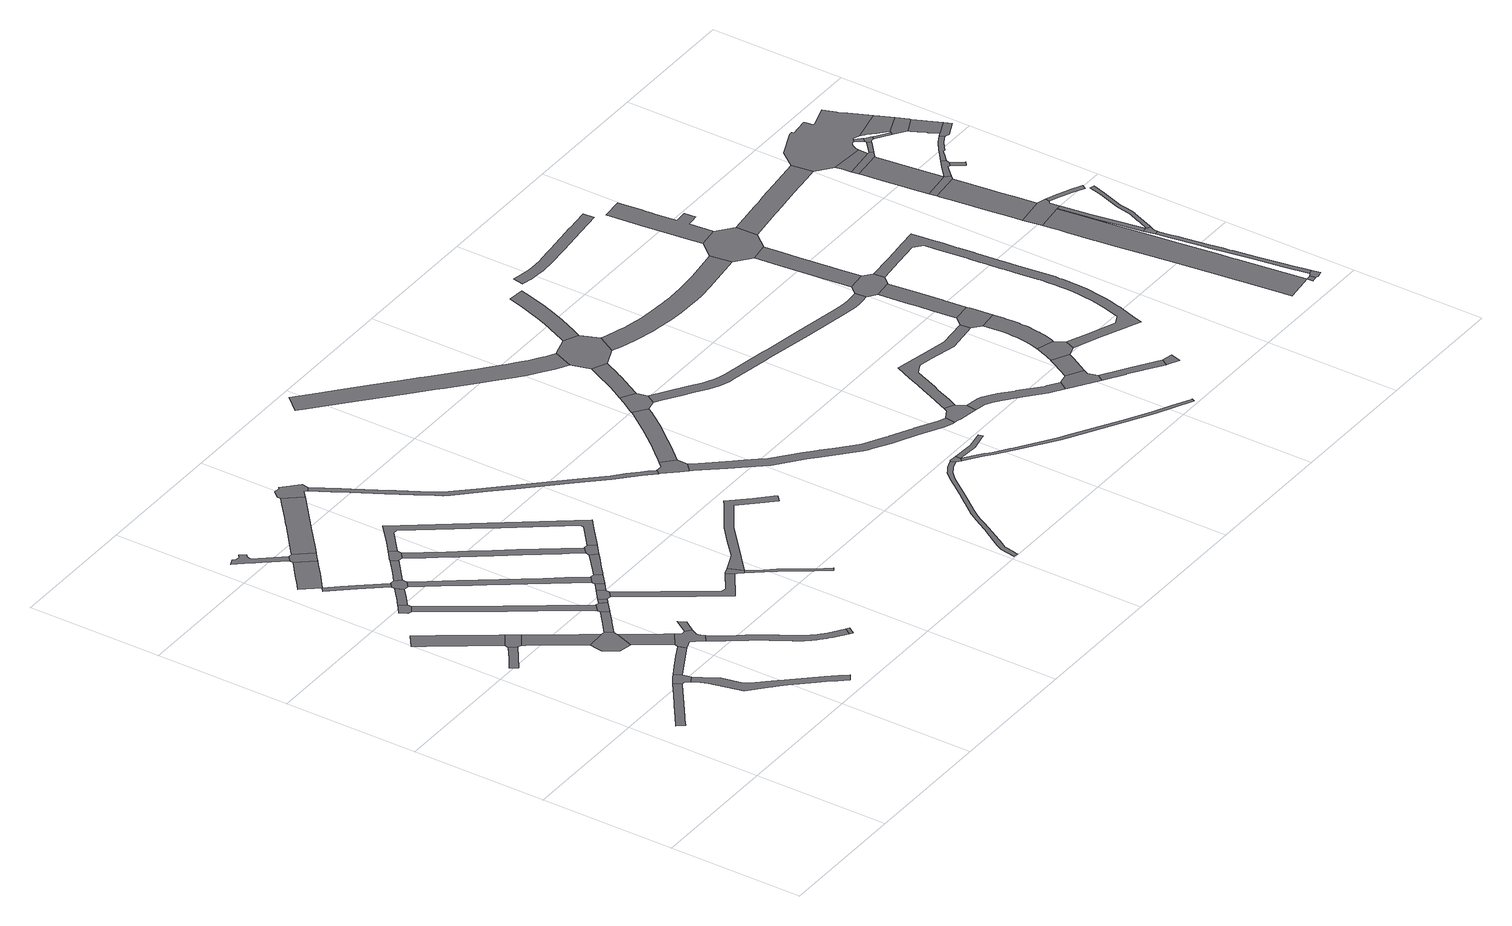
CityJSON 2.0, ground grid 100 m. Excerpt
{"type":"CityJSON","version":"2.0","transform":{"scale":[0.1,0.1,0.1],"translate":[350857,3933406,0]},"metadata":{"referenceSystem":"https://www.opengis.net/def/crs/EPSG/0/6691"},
"CityObjects":{
"road1":{"type":"Road","attributes":{"RoadStructureAttribute.sectionType":"1"},"geometry":[{"type":"MultiSurface","lod":"1","boundaries":[[[0,1,2,3,4,5,6,7,8,9,10,11,12,13]]]}]},
"road2":{"type":"Road","attributes":{"RoadStructureAttribute.sectionType":"1"},"geometry":[{"type":"MultiSurface","lod":"1","boundaries":[[[14,15,16,17,18,19]]]}]},
"road3":{"type":"Road","geometry":[{"type":"MultiSurface","lod":"1","boundaries":[[[20,21,22,23,7,6,24,25,26]]]}]},
"road4":{"type":"Road","attributes":{"RoadStructureAttribute.sectionType":"1"},"geometry":[{"type":"MultiSurface","lod":"1","boundaries":[[[27,28,29,30,31,32,33,34,35,36,37,38,39,40,41,42,43,44,45,46]]]}]},
"road5":{"type":"Road","geometry":[{"type":"MultiSurface","lod":"1","boundaries":[[[45,17,16,47,48,49,50,51,46]]]}]},
"road6":{"type":"Road","attributes":{"RoadStructureAttribute.sectionType":"1"},"geometry":[{"type":"MultiSurface","lod":"1","boundaries":[[[52,53,54,55,56,57,58,59,60,61,62,63,64,65,66,67,68,69,70,71,72,73,74,75,76,77,78,26,25]]]}]},
"road7":{"type":"Road","attributes":{"RoadStructureAttribute.sectionType":"1"},"geometry":[{"type":"MultiSurface","lod":"1","boundaries":[[[20,79,80,81,82,83,84,85,21]]]}]},
"road8":{"type":"Road","attributes":{"RoadStructureAttribute.sectionType":"1"},"geometry":[{"type":"MultiSurface","lod":"1","boundaries":[[[86,87,88,89,48,47,90,91,92,93,94,95,96]]]}]},
"road9":{"type":"Road","geometry":[{"type":"MultiSurface","lod":"1","boundaries":[[[97,98,99,100,101,102,103,104,105]]]}]},
"road10":{"type":"Road","geometry":[{"type":"MultiSurface","lod":"1","boundaries":[[[106,107,96,95,108,109,110,111,112]]]}]},
"road11":{"type":"Road","attributes":{"RoadStructureAttribute.sectionType":"1"},"geometry":[{"type":"MultiSurface","lod":"1","boundaries":[[[113,114,115,102,101,116,117,118]]]}]},
"road12":{"type":"Road","attributes":{"RoadStructureAttribute.sectionType":"1"},"geometry":[{"type":"MultiSurface","lod":"1","boundaries":[[[111,119,120,121,122,123,124,125,126,127,128,112]]]}]},
"road13":{"type":"Road","attributes":{"RoadStructureAttribute.sectionType":"1"},"geometry":[{"type":"MultiSurface","lod":"1","boundaries":[[[129,130,131,132,133,134,135,136]]]}]},
"road14":{"type":"Road","attributes":{"RoadStructureAttribute.sectionType":"1"},"geometry":[{"type":"MultiSurface","lod":"1","boundaries":[[[137,138,139,136,140,141,142,143]]]}]},
"road15":{"type":"Road","attributes":{"RoadStructureAttribute.sectionType":"1"},"geometry":[{"type":"MultiSurface","lod":"1","boundaries":[[[144,145,146,147,148,149,150,151,152,153,154,155,156,157,158,159,160,161,99,98]]]}]},
"road16":{"type":"Road","geometry":[{"type":"MultiSurface","lod":"1","boundaries":[[[162,124,123,81,80,163,164,165,166,167,168,169,170,171,172,173,174,175,176,177,178]]]}]},
"road17":{"type":"Road","attributes":{"RoadStructureAttribute.sectionType":"1"},"geometry":[{"type":"MultiSurface","lod":"1","boundaries":[[[106,179,180,181,182,183,184,185,186,187,107]]]}]},
"road18":{"type":"Road","attributes":{"RoadStructureAttribute.sectionType":"1"},"geometry":[{"type":"MultiSurface","lod":"1","boundaries":[[[188,189,190,191,192,193,194,195,196,197,198,199,200,201]]]}]},
"road19":{"type":"Road","geometry":[{"type":"MultiSurface","lod":"1","boundaries":[[[117,202,203,204,205,206,133,132,118]]]}]},
"road20":{"type":"Road","attributes":{"RoadStructureAttribute.sectionType":"1"},"geometry":[{"type":"MultiSurface","lod":"1","boundaries":[[[177,207,208,178]]]}]},
"road21":{"type":"Road","geometry":[{"type":"MultiSurface","lod":"1","boundaries":[[[143,142,209,210,211,212,188,201]]]}]},
"road22":{"type":"Road","geometry":[{"type":"MultiSurface","lod":"1","boundaries":[[[213,151,150,184,183,214]]]}]},
"road23":{"type":"Road","attributes":{"RoadStructureAttribute.sectionType":"1"},"geometry":[{"type":"MultiSurface","lod":"1","boundaries":[[[215,205,204,216,217]]]}]},
"road24":{"type":"Road","attributes":{"RoadStructureAttribute.sectionType":"1"},"geometry":[{"type":"MultiSurface","lod":"1","boundaries":[[[218,219,220,221,222,223,224,225,226,227,228,229,230,231,232,233,234,235,236,237,238,239,168,167,240,241,242,243,244,245,246,247,248,249,250,251,252,253,254,255,256,257,258,259,260,261,262,263]]]}]},
"road25":{"type":"Road","attributes":{"RoadStructureAttribute.sectionType":"1"},"geometry":[{"type":"MultiSurface","lod":"1","boundaries":[[[213,214,264,265]]]}]},
"road26":{"type":"Road","attributes":{"RoadStructureAttribute.sectionType":"1"},"geometry":[{"type":"MultiSurface","lod":"1","boundaries":[[[266,267,268,269,270,271,272,203,202,273,274,275,276,277,278,279,280]]]}]},
"road27":{"type":"Road","geometry":[{"type":"MultiSurface","lod":"1","boundaries":[[[264,281,282,283,284,285,265]]]}]},
"road28":{"type":"Road","geometry":[{"type":"MultiSurface","lod":"1","boundaries":[[[216,286,287,288,289,290,291,217]]]}]},
"road29":{"type":"Road","geometry":[{"type":"MultiSurface","lod":"1","boundaries":[[[292,293,218,263]]]}]},
"road30":{"type":"Road","attributes":{"RoadStructureAttribute.sectionType":"1"},"geometry":[{"type":"MultiSurface","lod":"1","boundaries":[[[294,295,284,283]]]}]},
"road31":{"type":"Road","geometry":[{"type":"MultiSurface","lod":"1","boundaries":[[[280,279,295,294,296,297]]]}]},
"road32":{"type":"Road","attributes":{"RoadStructureAttribute.sectionType":"1"},"geometry":[{"type":"MultiSurface","lod":"1","boundaries":[[[298,299,300,301,302,303,212,211,304,305,306]]]}]},
"road33":{"type":"Road","attributes":{"RoadStructureAttribute.sectionType":"1"},"geometry":[{"type":"MultiSurface","lod":"1","boundaries":[[[281,307,308,309,310,311,312,313,314,315,316,282]]]}]},
"road34":{"type":"Road","attributes":{"RoadStructureAttribute.sectionType":"1"},"geometry":[{"type":"MultiSurface","lod":"1","boundaries":[[[317,318,319,320,287,286,321,322,323,324,325,326,327,328,329]]]}]},
"road35":{"type":"Road","attributes":{"RoadStructureAttribute.sectionType":"1"},"geometry":[{"type":"MultiSurface","lod":"1","boundaries":[[[296,330,331,332,333,334,335,336,297]]]}]},
"road36":{"type":"Road","attributes":{"RoadStructureAttribute.sectionType":"1"},"geometry":[{"type":"MultiSurface","lod":"1","boundaries":[[[337,338,339,340,341,342,343,289,288,344,345,346,347,348,349,350,351,352]]]}]},
"road37":{"type":"Road","geometry":[{"type":"MultiSurface","lod":"1","boundaries":[[[328,335,334,353,337,352,329]]]}]},
"road38":{"type":"Road","geometry":[{"type":"MultiSurface","lod":"1","boundaries":[[[354,355,356,357,358,312,311]]]}]},
"road39":{"type":"Road","geometry":[{"type":"MultiSurface","lod":"1","boundaries":[[[298,306,359,360,361,362,363,364,365,366,367]]]}]},
"road40":{"type":"Road","attributes":{"RoadStructureAttribute.sectionType":"1"},"geometry":[{"type":"MultiSurface","lod":"1","boundaries":[[[355,368,369,370,371,372,373,374,375,376,377,378,379,380,381,382,383,384,385,356]]]}]},
"road41":{"type":"Road","attributes":{"RoadStructureAttribute.sectionType":"1"},"geometry":[{"type":"MultiSurface","lod":"1","boundaries":[[[356,386,387,388,389,390,391,392,393,394,395,396,397,398,399,400,401,402,403,404,405,406,407,408,409,357]]]}]},
"road42":{"type":"Road","attributes":{"RoadStructureAttribute.sectionType":"1"},"geometry":[{"type":"MultiSurface","lod":"1","boundaries":[[[410,411,412,413,414,415,416,417,418,419,420,421,422,423,424,425,361,360,426,427,428,429,430,431,432,433,434,435,436,437,438,439,440,441]]]}]},
"road43":{"type":"Road","geometry":[{"type":"MultiSurface","lod":"1","boundaries":[[[442,443,444,445,441,440,446,447,448]]]}]},
"road44":{"type":"Road","attributes":{"RoadStructureAttribute.sectionType":"1"},"geometry":[{"type":"MultiSurface","lod":"1","boundaries":[[[449,450,451,452,453,454,455,456,457,458,459,460,461,462,463,464,465,466,467,468,469,470,471,472,473,474,475,476,477,478,479,480,481,482,483,484,485,486,487,488,489,490,491]]]}]},
"road45":{"type":"Road","attributes":{"RoadStructureAttribute.sectionType":"1"},"geometry":[{"type":"MultiSurface","lod":"1","boundaries":[[[492,493,494,495,496,497,498,499,500,444,443,501,502,503,504,505,506,507,508,509]]]}]},
"road46":{"type":"Road","attributes":{"RoadStructureAttribute.sectionType":"1"},"geometry":[{"type":"MultiSurface","lod":"1","boundaries":[[[510,511,512,513,514,515,516,517,518,519,520,521,522,523,524,525,526,527,528,529,530,531,532,533,534,535,536,537,538,539,540,541,542,543,544,545,546,547,548,549,550,551,552]]]}]},
"road47":{"type":"Road","attributes":{"RoadStructureAttribute.sectionType":"1"},"geometry":[{"type":"MultiSurface","lod":"1","boundaries":[[[553,554,555,556,557,558,559,560,561,562,563,564,565,566,567,568,569,570,571,572,573,574,575,576,577,578,579,580,581,582,583,584,585,586,587,588,589,590,442,448]]]}]},
"road48":{"type":"Road","geometry":[{"type":"MultiSurface","lod":"1","boundaries":[[[591,592,491,490,593,594]]]}]},
"road49":{"type":"Road","geometry":[{"type":"MultiSurface","lod":"1","boundaries":[[[595,596,597,598,599,600,492,509]]]}]},
"road50":{"type":"Road","attributes":{"RoadStructureAttribute.sectionType":"1"},"geometry":[{"type":"MultiSurface","lod":"1","boundaries":[[[601,602,603,604,605,606,591,594]]]}]},
"road51":{"type":"Road","attributes":{"RoadStructureAttribute.sectionType":"1"},"geometry":[{"type":"MultiSurface","lod":"1","boundaries":[[[607,608,609,610,611,612,613,614,615,616,617,618,619,620,598,597]]]}]},
"road52":{"type":"Road","geometry":[{"type":"MultiSurface","lod":"1","boundaries":[[[621,622,623,552,551,614,613,624]]]}]},
"road53":{"type":"Road","geometry":[{"type":"MultiSurface","lod":"1","boundaries":[[[625,626,627,628,629,630,631,632,570,569]]]}]},
"road54":{"type":"Road","attributes":{"RoadStructureAttribute.sectionType":"1"},"geometry":[{"type":"MultiSurface","lod":"1","boundaries":[[[593,633,634,635,636,637,638,639,640,641,642,643,644,645,646,647,648,649,650,651,652,653,654,655,594]]]}]},
"road55":{"type":"Road","attributes":{"RoadStructureAttribute.sectionType":"1"},"geometry":[{"type":"MultiSurface","lod":"1","boundaries":[[[622,656,657,658,659,660,661,662,663,664,665,666,667,668,669,670,671,672,673,674,623]]]}]},
"road56":{"type":"Road","attributes":{"RoadStructureAttribute.sectionType":"1"},"geometry":[{"type":"MultiSurface","lod":"1","boundaries":[[[628,675,676,677,678,679,680,681,682,683,684,685,686,687,688,689,690,691,692,693,629]]]}]},
"road57":{"type":"Road","attributes":{"RoadStructureAttribute.sectionType":"1"},"geometry":[{"type":"MultiSurface","lod":"1","boundaries":[[[595,694,695,696,697,698,699,700,701,702,703,704,705,706,707,708,709,710,711,712,713,714,715,716,717,718,719,720,721,722,723,724,725,726,727,596]]]}]},
"road58":{"type":"Road","attributes":{"RoadStructureAttribute.sectionType":"1"},"geometry":[{"type":"MultiSurface","lod":"1","boundaries":[[[728,729,730,731,732,733,734,735,736,737,738,739,740,741,742,743,744,745,746,747,631,630]]]}]},
"road59":{"type":"Road","geometry":[{"type":"MultiSurface","lod":"1","boundaries":[[[748,749,750,751,684,683,752,753,754]]]}]},
"road60":{"type":"Road","attributes":{"RoadStructureAttribute.sectionType":"1"},"geometry":[{"type":"MultiSurface","lod":"1","boundaries":[[[755,756,757,758,759,760,761,762,763,764,765,766,767,768,769,770,771,772,773,774,775,776,777,778,779,780,781,782,783,784,785,786,621,624]]]}]},
"road61":{"type":"Road","attributes":{"RoadStructureAttribute.sectionType":"1"},"geometry":[{"type":"MultiSurface","lod":"1","boundaries":[[[787,788,751,750,789,790,791,792]]]}]},
"road62":{"type":"Road","attributes":{"RoadStructureAttribute.sectionType":"1"},"geometry":[{"type":"MultiSurface","lod":"1","boundaries":[[[793,794,795,748,754,796,797,798,799,800,801,802]]]}]},
"road63":{"type":"Road","geometry":[{"type":"MultiSurface","lod":"1","boundaries":[[[803,804,805,806,807,808,809,792,791,810,811,812,813,814]]]}]},
"road64":{"type":"Road","geometry":[{"type":"MultiSurface","lod":"1","boundaries":[[[801,815,816,817,818,819,802]]]}]},
"road65":{"type":"Road","attributes":{"RoadStructureAttribute.sectionType":"1"},"geometry":[{"type":"MultiSurface","lod":"1","boundaries":[[[820,821,822,823,824,825,826,827,828,829,830,831,832,833,834,835,836,837,838,839,840,841,842,843,844,845,846,847,848,849,850,803,814]]]}]},
"road66":{"type":"Road","attributes":{"RoadStructureAttribute.sectionType":"1"},"geometry":[{"type":"MultiSurface","lod":"1","boundaries":[[[851,852,853,854,855,856,857,858,859,860,861,862,863,864,865,866,867,868,869,870,871,872,873,874,875,876,877,878,879,880,881,882]]]}]},
"road67":{"type":"Road","geometry":[{"type":"MultiSurface","lod":"1","boundaries":[[[883,737,736,837,836,884,885,886,887]]]}]},
"road68":{"type":"Road","attributes":{"RoadStructureAttribute.sectionType":"1"},"geometry":[{"type":"MultiSurface","lod":"1","boundaries":[[[888,889,890,891,892,893,887,886,894,895,896,897,898]]]}]},
"road69":{"type":"Road","geometry":[{"type":"MultiSurface","lod":"1","boundaries":[[[899,900,713,712,888,898,901,902]]]}]},
"road70":{"type":"Road","attributes":{"RoadStructureAttribute.sectionType":"1"},"geometry":[{"type":"MultiSurface","lod":"1","boundaries":[[[903,904,900,899,905,906,907,908,909,910,911,912,913]]]}]},
"road71":{"type":"Road","geometry":[{"type":"MultiSurface","lod":"1","boundaries":[[[914,766,765,913,912,915,916,917]]]}]},
"road72":{"type":"Road","attributes":{"RoadStructureAttribute.sectionType":"1"},"geometry":[{"type":"MultiSurface","lod":"1","boundaries":[[[901,918,919,920,921,922,923,924,925,926,927,928,929,930,931,932,933,934,935,936,937,938,939,940,941,942,943,944,945,946,947,948,949,950,951,952,812,811,953,954,955,956,957,958,959,960,961,962,963,964,965,966,967,968,969,970,971,972,973,974,975,976,977,978,979,980,981,982,983,984,985,986,987,988,989,990,991,992,993,994,995,902]]]}]},
"road73":{"type":"Road","attributes":{"RoadStructureAttribute.sectionType":"1"},"geometry":[{"type":"MultiSurface","lod":"1","boundaries":[[[996,997,998,999,1000,1001,1002,1003,914,917,1004,1005,1006,1007,1008,1009,1010,1011,1012,1013,1014,1015,1016,1017,1018]]]}]},
"road74":{"type":"Road","attributes":{"RoadStructureAttribute.sectionType":"1"},"geometry":[{"type":"MultiSurface","lod":"1","boundaries":[[[1019,1020,1021,1022,1023,1024,916,915,1025,1026,1027,1028,1029,1030,1031]]]}]},
"road75":{"type":"Road","attributes":{"RoadStructureAttribute.sectionType":"7"},"geometry":[{"type":"MultiSurface","lod":"1","boundaries":[[[1032,1033,1034,1035,1036,1037,1038,1039]]]}]},
"road76":{"type":"Road","attributes":{"function":"2","RoadStructureAttribute.sectionType":"1"},"geometry":[{"type":"MultiSurface","lod":"1","boundaries":[[[1040,1041,1042,1043,1044,1045,1046,1047,1048,1049,1050,1051,1035,1052,1053,1054,1055,1056,1057,1058,1059,1060,1061,1062]]]}]},
"road77":{"type":"Road","geometry":[{"type":"MultiSurface","lod":"1","boundaries":[[[1063,1064,1065,1066,1067,1068,1069,1032,1039]]]}]},
"road78":{"type":"Road","attributes":{"RoadStructureAttribute.sectionType":"1"},"geometry":[{"type":"MultiSurface","lod":"1","boundaries":[[[1070,1071,1072,1073,1074,1075,1076,1077,1068,1067,1078,1079,1080,1081,1082,1083,1084,1085,1086,1087,1088,1089,1090,1091,1092]]]}]},
"road79":{"type":"Road","geometry":[{"type":"MultiSurface","lod":"1","boundaries":[[[1093,1094,1095,1096,1097,1098,1099,1100,1101,1102,1040,1062]]]}]},
"road80":{"type":"Road","geometry":[{"type":"MultiSurface","lod":"1","boundaries":[[[1103,1104,1105,1106,1070,1092,1107,1108]]]}]},
"road81":{"type":"Road","attributes":{"RoadStructureAttribute.sectionType":"1"},"geometry":[{"type":"MultiSurface","lod":"1","boundaries":[[[1109,1110,1111,1112,1113,1114,1115,1116,1117,1118,1119,1120,1121,1102,1101]]]}]},
"road82":{"type":"Road","attributes":{"RoadStructureAttribute.sectionType":"1"},"geometry":[{"type":"MultiSurface","lod":"1","boundaries":[[[1095,1122,1123,1124,1125,1126,1105,1104,1127,1128,1129,1130,1131,1132,1133,1096]]]}]},
"road83":{"type":"Road","geometry":[{"type":"MultiSurface","lod":"1","boundaries":[[[1134,1135,1116,1115,1136]]]}]},
"road84":{"type":"Road","attributes":{"function":"2","RoadStructureAttribute.sectionType":"1"},"geometry":[{"type":"MultiSurface","lod":"1","boundaries":[[[1137,1138,1139,1140,1141,1142,1143,1144,1135,1134]]]}]},
"road85":{"type":"Road","attributes":{"RoadStructureAttribute.sectionType":"1"},"geometry":[{"type":"MultiSurface","lod":"1","boundaries":[[[1145,1146,1147,1148,1149,1150,1151,1152,1153,1154,1155,1156,1157,1158,1159,1160,1161,1162,1163,1164,1103,1108]]]}]},
"road86":{"type":"Road","attributes":{"function":"2","RoadStructureAttribute.sectionType":"1"},"geometry":[{"type":"MultiSurface","lod":"1","boundaries":[[[1165,1166,1167,1168,1169,1170]]]}]},
"road87":{"type":"Road","geometry":[{"type":"MultiSurface","lod":"1","boundaries":[[[1169,1140,1139,1171,1172,1173,1174,1170]]]}]},
"road88":{"type":"Road","attributes":{"RoadStructureAttribute.sectionType":"1"},"geometry":[{"type":"MultiSurface","lod":"1","boundaries":[[[1175,1176,1177,1178,1179,1099,1098,1180,1181,1182,1183,1184,1185]]]}]},
"road89":{"type":"Road","geometry":[{"type":"MultiSurface","lod":"1","boundaries":[[[1186,1187,1188,1189,1134,1136,1190,1191,1192]]]}]},
"road90":{"type":"Road","attributes":{"RoadStructureAttribute.sectionType":"1"},"geometry":[{"type":"MultiSurface","lod":"1","boundaries":[[[1193,1194,1186,1192]]]}]},
"road91":{"type":"Road","geometry":[{"type":"MultiSurface","lod":"1","boundaries":[[[1171,1195,1196,1197,1198,1172]]]}]},
"road92":{"type":"Road","geometry":[{"type":"MultiSurface","lod":"1","boundaries":[[[1199,1200,1201,1202,1203,1204,1205,1206,1207,1208,1209,1210,1211,1212,1213,1214,1215,1216,1019,1031,1217,1218,1167,1166,1219,1220,1221,1222,1223,1224,1225,1226,1227,1228,1229,1230,1231]]]}]},
"road93":{"type":"Road","geometry":[{"type":"MultiSurface","lod":"1","boundaries":[[[1226,1232,1233,1234,1227]]]}]},
"road94":{"type":"Road","geometry":[{"type":"MultiSurface","lod":"1","boundaries":[[[1232,1235,1236,1197,1196,1237,1238,1239,1240,1241,1242,1243,1244,1233]]]}]},
"road95":{"type":"Road","attributes":{"RoadStructureAttribute.sectionType":"1"},"geometry":[{"type":"MultiSurface","lod":"1","boundaries":[[[1245,1246,1247,1248,1249,1250,1188,1187,1251,1252,1253,1254,1255,1256,1257,1258]]]}]},
"road96":{"type":"Road","geometry":[{"type":"MultiSurface","lod":"1","boundaries":[[[1259,1260,1261,1262,1241,1240,1263,1264,1265]]]}]},
"road97":{"type":"Road","geometry":[{"type":"MultiSurface","lod":"1","boundaries":[[[1230,1266,1267,1268,1269,1270,1271,1272,1273,1231]]]}]},
"road98":{"type":"Road","geometry":[{"type":"MultiSurface","lod":"1","boundaries":[[[1274,1275,1272,1271,1276,1259,1265,1277,1278]]]}]},
"road99":{"type":"Road","attributes":{"function":"3","RoadStructureAttribute.sectionType":"1"},"geometry":[{"type":"MultiSurface","lod":"1","boundaries":[[[1278,1277,1279,1280,1281,1282,1283,1284,1285,1286]]]}]},
"road100":{"type":"Road","geometry":[{"type":"MultiSurface","lod":"1","boundaries":[[[1285,1287,1258,1257,1288,1289,1286]]]}]}
},
"vertices":[
[230,705,0],[285,747,0],[314,768,0],[366,807,0],[437,859,0],[544,937,0],[618,990,0],[582,1039,0],[480,965,0],[402,908,0],[312,843,0],[291,828,0],[282,821,0],[193,757,0],
[182,1977,0],[286,2050,0],[378,2115,0],[343,2163,0],[237,2088,0],[150,2027,0],
[702,1045,0],[672,1097,0],[644,1082,0],[630,1073,0],[647,985,0],[665,955,0],[715,985,0],
[428,2289,0],[374,2367,0],[361,2387,0],[297,2479,0],[235,2569,0],[235,2570,0],[198,2623,0],[195,2627,0],[100,2766,0],[1,2695,0],[17,2672,0],[20,2668,0],[52,2623,0],[57,2615,0],[99,2555,0],[198,2410,0],[209,2394,0],[309,2249,0],[347,2193,0],[447,2262,0],
[409,2107,0],[507,2174,0],[489,2200,0],[467,2232,0],[460,2242,0],
[698,899,0],[710,874,0],[713,864,0],[729,802,0],[774,610,0],[911,487,0],[915,483,0],[948,453,0],[987,411,0],[1113,275,0],[1157,227,0],[1207,168,0],[1259,107,0],[1310,139,0],[1274,182,0],[1260,198,0],[1203,267,0],[1152,322,0],[1023,461,0],[999,487,0],[992,494,0],[965,524,0],[870,627,0],[846,671,0],[810,819,0],[808,823,0],[751,928,0],
[977,1193,0],[978,1194,0],[963,1253,0],[958,1251,0],[906,1225,0],[855,1199,0],[757,1146,0],
[754,1809,0],[722,1857,0],[593,2049,0],[525,2147,0],[425,2083,0],[493,1985,0],[512,1957,0],[524,1940,0],[585,1847,0],[659,1734,0],[799,1742,0],
[306,2921,0],[335,2914,0],[383,2949,0],[384,2950,0],[388,2981,0],[348,3029,0],[331,3015,0],[323,3009,0],[276,2975,0],
[862,1687,0],[829,1737,0],[649,1677,0],[642,1635,0],[710,1536,0],[808,1517,0],[858,1657,0],
[456,3118,0],[391,3064,0],[389,3062,0],[450,3033,0],[526,3096,0],[499,3154,0],
[846,1463,0],[875,1420,0],[919,1356,0],[943,1321,0],[969,1283,0],[1069,1352,0],[1045,1386,0],[1034,1403,0],[1032,1405,0],[911,1580,0],
[209,3522,0],[299,3421,0],[359,3355,0],[502,3183,0],[532,3207,0],[390,3380,0],[321,3457,0],[241,3547,0],
[266,3774,0],[179,3703,0],[140,3670,0],[367,3648,0],[449,3717,0],[483,3745,0],[381,3867,0],
[462,2730,0],[586,2545,0],[672,2418,0],[675,2413,0],[684,2400,0],[909,2075,0],[1016,1919,0],[1061,1960,0],[938,2138,0],[891,2206,0],[882,2219,0],[811,2322,0],[746,2415,0],[724,2448,0],[721,2451,0],[675,2519,0],[611,2613,0],[520,2748,0],
[1098,1310,0],[1012,1206,0],[1032,1216,0],[1054,1219,0],[1073,1193,0],[1113,1136,0],[1163,1173,0],[1156,1189,0],[1151,1199,0],[1150,1204,0],[1147,1221,0],[1148,1233,0],[1151,1244,0],[1156,1256,0],[1163,1266,0],[1172,1279,0],[1127,1311,0],
[910,1727,0],[955,1764,0],[965,1772,0],[1047,1841,0],[1050,1844,0],[1012,1889,0],[1009,1887,0],[952,1840,0],[934,1825,0],
[421,3929,0],[396,3963,0],[264,4122,0],[267,4152,0],[289,4170,0],[257,4208,0],[235,4190,0],[205,4193,0],[186,4215,0],[138,4195,0],[196,4125,0],[242,4073,0],[269,4039,0],[384,3897,0],
[559,3093,0],[604,3129,0],[606,3167,0],[570,3207,0],[569,3207,0],
[1230,1362,0],[1199,1414,0],
[518,3774,0],[519,3775,0],[554,3804,0],[452,3927,0],
[1091,1956,0],[1129,1910,0],
[642,3264,0],[781,3311,0],[744,3353,0],
[1733,456,0],[1633,528,0],[1616,542,0],[1596,560,0],[1580,574,0],[1565,589,0],[1548,607,0],[1538,619,0],[1535,623,0],[1522,639,0],[1502,665,0],[1464,729,0],[1432,780,0],[1416,806,0],[1405,825,0],[1379,864,0],[1352,904,0],[1324,945,0],[1315,957,0],[1280,1006,0],[1178,1146,0],[1175,1151,0],[1181,1040,0],[1189,1029,0],[1240,958,0],[1275,909,0],[1304,868,0],[1329,831,0],[1352,794,0],[1368,768,0],[1376,756,0],[1411,699,0],[1429,668,0],[1443,647,0],[1457,625,0],[1471,605,0],[1487,585,0],[1502,568,0],[1520,549,0],[1525,544,0],[1537,531,0],[1556,514,0],[1577,496,0],[1596,481,0],[1606,474,0],[1696,406,0],
[1162,1937,0],[1122,1983,0],
[1280,2212,0],[1216,2299,0],[1132,2412,0],[962,2644,0],[799,2864,0],[685,3020,0],[639,3082,0],[686,2919,0],[806,2755,0],[918,2603,0],[953,2555,0],[1087,2371,0],[1108,2343,0],[1266,2128,0],[1313,2167,0],
[1192,1932,0],[1237,1971,0],[1241,2001,0],[1202,2050,0],[1179,2032,0],
[810,3307,0],[860,3344,0],[866,3379,0],[828,3425,0],[782,3386,0],[768,3375,0],
[1719,390,0],[1755,440,0],
[1301,2051,0],[1263,2098,0],
[1380,2118,0],[1342,2164,0],
[950,4342,0],[905,4304,0],[783,4203,0],[719,4149,0],[718,4148,0],[460,3934,0],[604,3845,0],[776,3989,0],[1052,4221,0],
[1379,1660,0],[1410,1616,0],[1508,1474,0],[1652,1266,0],[1863,1410,0],[1829,1459,0],[1686,1361,0],[1656,1367,0],[1428,1694,0],[1319,1852,0],
[1311,2739,0],[1216,2867,0],[1126,2987,0],[1037,3107,0],[903,3182,0],[999,3053,0],[1035,3005,0],[1169,2826,0],[1279,2678,0],[1431,2473,0],[1462,2432,0],[1525,2348,0],[1571,2389,0],
[1394,2128,0],[1443,2170,0],[1475,2196,0],[1531,2243,0],[1564,2270,0],[1520,2314,0],[1387,2202,0],
[1643,2337,0],[1789,2460,0],[1867,2525,0],[1463,3070,0],[1264,3339,0],[1057,3618,0],[909,3491,0],[1029,3515,0],[1060,3511,0],[1281,3212,0],[1415,3032,0],[1463,2967,0],[1771,2549,0],[1767,2524,0],[1745,2505,0],[1603,2385,0],
[1616,2314,0],
[1890,1385,0],[1906,1363,0],[1928,1380,0],[1886,1484,0],[1835,1463,0],
[1106,4266,0],[1118,4246,0],[1155,4268,0],[1162,4318,0],[1052,4427,0],[1038,4415,0],[1006,4418,0],[994,4419,0],[952,4372,0],
[1985,1259,0],[2041,1194,0],[2056,1173,0],[2073,1147,0],[2111,1090,0],[2118,1079,0],[2148,1036,0],[2177,996,0],[2254,895,0],[2274,910,0],[2197,1011,0],[2168,1050,0],[2141,1090,0],[2132,1104,0],[2094,1161,0],[2077,1187,0],[2061,1209,0],[2007,1275,0],
[2128,1555,0],[2286,1694,0],[2298,1705,0],[2308,1713,0],[2358,1747,0],[2432,1796,0],[2515,1851,0],[2611,1749,0],[2722,1632,0],[2756,1664,0],[2766,1673,0],[2750,1690,0],[2654,1790,0],[2519,1933,0],[2491,1908,0],[2471,1894,0],[2389,1840,0],[2343,1809,0],[2307,1785,0],[2265,1757,0],[2229,1726,0],[2151,1658,0],[2028,1547,0],[2002,1531,0],
[2535,2533,0],[2505,2566,0],[2432,2635,0],[2355,2705,0],[2206,2862,0],[2067,3008,0],[1929,3152,0],[1792,3297,0],[1771,3319,0],[1622,3479,0],[1590,3517,0],[1559,3569,0],[1441,3772,0],[1425,3801,0],[1294,4025,0],[1262,4082,0],[1156,4180,0],[1196,4113,0],[1257,4006,0],[1372,3809,0],[1467,3645,0],[1534,3527,0],[1562,3484,0],[1592,3449,0],[1740,3294,0],[1762,3271,0],[1891,3135,0],[2156,2855,0],[2325,2677,0],[2476,2537,0],[2549,2458,0],[2575,2491,0],
[2745,2366,0],[2748,2448,0],[2659,2528,0],[2624,2490,0],[2556,2451,0],[2642,2358,0],[2684,2311,0],
[3693,953,0],[3650,937,0],[3645,934,0],[3615,915,0],[3595,904,0],[3547,847,0],[3507,796,0],[3437,703,0],[3404,660,0],[3383,634,0],[3366,612,0],[3288,512,0],[3267,478,0],[3245,442,0],[3224,404,0],[3189,342,0],[3143,270,0],[3112,223,0],[3081,170,0],[3054,123,0],[3036,10,0],[3071,7,0],[3072,18,0],[3081,54,0],[3090,111,0],[3091,114,0],[3115,155,0],[3214,327,0],[3250,389,0],[3256,400,0],[3270,427,0],[3294,464,0],[3312,495,0],[3335,523,0],[3407,615,0],[3461,685,0],[3531,778,0],[3570,827,0],[3621,877,0],[3652,895,0],[3668,904,0],[3731,929,0],[3717,963,0],
[3038,2995,0],[3020,2969,0],[2987,2920,0],[2916,2827,0],[2858,2754,0],[2812,2701,0],[2774,2656,0],[2704,2578,0],[2698,2571,0],[2778,2481,0],[2824,2532,0],[2865,2578,0],[2903,2623,0],[2950,2678,0],[3010,2751,0],[3084,2850,0],[3109,2887,0],[3137,2927,0],
[3303,3798,0],[3258,3825,0],[3254,3828,0],[3215,3854,0],[3171,3885,0],[3133,3915,0],[3090,3948,0],[3050,3982,0],[3029,4000,0],[2964,4055,0],[2891,4117,0],[2850,4153,0],[2787,4209,0],[2705,4281,0],[2635,4343,0],[2610,4365,0],[2516,4447,0],[2446,4509,0],[2329,4613,0],[2197,4730,0],[2119,4799,0],[2104,4812,0],[1954,4944,0],[1847,4826,0],[1902,4778,0],[2034,4662,0],[2166,4543,0],[2201,4512,0],[2408,4332,0],[2551,4205,0],[2596,4165,0],[2645,4121,0],[2746,4033,0],[2874,3923,0],[2961,3847,0],[2988,3824,0],[3021,3798,0],[3032,3789,0],[3105,3737,0],[3174,3691,0],[3221,3662,0],[3271,3635,0],[3333,3782,0],
[2703,2291,0],[2848,2121,0],[2939,2018,0],[3033,1906,0],[3223,1753,0],[3259,1719,0],[3278,1701,0],[3329,1653,0],[3504,1497,0],[3532,1477,0],[3559,1462,0],[3679,1393,0],[3718,1373,0],[3851,1305,0],[4028,1211,0],[4093,1187,0],[4105,1185,0],[4119,1263,0],[4111,1264,0],[4063,1283,0],[3905,1369,0],[3903,1370,0],[3738,1453,0],[3737,1454,0],[3719,1463,0],[3642,1506,0],[3580,1540,0],[3555,1558,0],[3420,1680,0],[3354,1740,0],[3350,1744,0],[3346,1748,0],[3273,1815,0],[3091,1964,0],[3049,2012,0],[2986,2084,0],[2941,2137,0],[2763,2345,0],
[3782,962,0],[3723,966,0],[3764,904,0],[3780,926,0],
[3215,2944,0],[3255,3016,0],[3239,3093,0],[3136,3153,0],[3107,3103,0],[3051,3014,0],
[3943,916,0],[3974,922,0],[4078,943,0],[4071,979,0],[3972,959,0],[3940,953,0],
[3243,3103,0],[3279,3165,0],[3313,3224,0],[3346,3287,0],[3359,3316,0],[3362,3321,0],[3423,3442,0],[3313,3489,0],[3254,3373,0],[3245,3355,0],[3240,3345,0],[3209,3281,0],[3177,3222,0],[3140,3160,0],
[3644,3638,0],[3586,3773,0],[3477,3822,0],[3561,3497,0],
[4119,1183,0],[4126,1182,0],[4165,1175,0],[4302,1152,0],[4315,1230,0],[4277,1298,0],[4203,1331,0],[4190,1302,0],
[3838,849,0],[3892,810,0],[3939,769,0],[4060,682,0],[4321,503,0],[4368,475,0],[4714,271,0],[4913,156,0],[5037,94,0],[5174,27,0],[5185,51,0],[5180,53,0],[5050,119,0],[4924,182,0],[4726,296,0],[4379,501,0],[4339,525,0],[4075,705,0],[4057,718,0],[3956,791,0],[3938,806,0],[3914,827,0],[3858,868,0],
[3632,3862,0],[3638,3877,0],[3647,3895,0],[3676,3960,0],[3711,4046,0],[3752,4160,0],[3790,4286,0],[3795,4307,0],[3810,4365,0],[3691,4379,0],[3690,4372,0],[3673,4315,0],[3656,4257,0],[3638,4200,0],[3598,4086,0],[3574,4028,0],[3550,3974,0],[3512,3890,0],[3496,3859,0],
[4357,1143,0],[4389,1136,0],[4424,1117,0],[4433,1111,0],[4489,1071,0],[4578,994,0],[4594,981,0],[4728,867,0],[4825,801,0],[4870,866,0],[4793,920,0],[4777,931,0],[4633,1055,0],[4629,1058,0],[4538,1137,0],[4478,1183,0],[4451,1200,0],[4421,1212,0],[4397,1217,0],
[3270,2909,0],[3385,2833,0],[3453,2788,0],[3533,2735,0],[3566,2714,0],[3621,2688,0],[3648,2678,0],[3693,2663,0],[3736,2654,0],[4013,2606,0],[4064,2596,0],[4415,2532,0],[4783,2468,0],[4790,2467,0],[4828,2458,0],[4867,2458,0],[4903,2457,0],[4940,2460,0],[4994,2466,0],[4984,2545,0],[4931,2541,0],[4889,2541,0],[4835,2541,0],[4762,2554,0],[4680,2568,0],[4415,2615,0],[4136,2664,0],[4090,2672,0],[3749,2734,0],[3704,2744,0],[3661,2759,0],[3617,2779,0],[3579,2800,0],[3497,2856,0],
[4306,1363,0],[4359,1486,0],[4378,1524,0],[4435,1657,0],[4453,1700,0],[4525,1738,0],[4627,1719,0],[4835,1676,0],[5071,1702,0],[5063,1780,0],[4839,1757,0],[4642,1796,0],[4425,1840,0],[4396,1772,0],[4371,1715,0],[4357,1683,0],[4333,1627,0],[4303,1559,0],[4271,1487,0],[4218,1365,0],
[5071,710,0],[5053,784,0],[5070,815,0],[4948,884,0],[4837,792,0],[4975,698,0],[5039,658,0],
[3629,3471,0],[3742,3437,0],[3901,3399,0],[3959,3388,0],[4072,3373,0],[4181,3365,0],[4240,3361,0],[4353,3360,0],[4409,3363,0],[4521,3372,0],[4845,3413,0],[4821,3571,0],[4697,3555,0],[4564,3537,0],[4531,3534,0],[4503,3531,0],[4451,3528,0],[4399,3525,0],[4347,3523,0],[4297,3523,0],[4254,3524,0],[4245,3524,0],[4193,3526,0],[4142,3529,0],[4086,3535,0],[4038,3540,0],[3985,3546,0],[3934,3556,0],[3892,3564,0],[3831,3577,0],[3784,3592,0],[3681,3623,0],
[5036,1039,0],[5027,1023,0],[5149,953,0],[5159,972,0],[5172,996,0],[5048,1062,0],
[5316,552,0],[5265,585,0],[5217,616,0],[5186,566,0],[5187,566,0],[5280,504,0],[5289,498,0],[5381,438,0],[5421,411,0],[5456,462,0],
[5108,1209,0],[5104,1194,0],[5092,1162,0],[5079,1131,0],[5076,1123,0],[5066,1098,0],[5051,1067,0],[5224,1014,0],[5248,1022,0],[5279,1097,0],[5278,1098,0],[5240,1170,0],
[5422,410,0],[5426,408,0],[5508,364,0],[5519,385,0],[5533,443,0],
[5248,1188,0],[5259,1225,0],[5266,1261,0],[5271,1285,0],[5274,1301,0],[5279,1339,0],[5283,1365,0],[5285,1377,0],[5287,1403,0],[5288,1416,0],[5288,1453,0],[5289,1475,0],[5288,1532,0],[5285,1571,0],[5284,1589,0],[5278,1639,0],[5275,1665,0],[5136,1650,0],[5143,1575,0],[5144,1565,0],[5149,1524,0],[5148,1477,0],[5149,1450,0],[5147,1424,0],[5145,1391,0],[5145,1390,0],[5141,1356,0],[5135,1322,0],[5129,1289,0],[5122,1256,0],[5113,1225,0],
[3896,4404,0],[3954,4391,0],[3955,4391,0],[3996,4385,0],[4011,4384,0],[4038,4382,0],[4077,4378,0],[4118,4380,0],[4157,4381,0],[4218,4386,0],[4312,4395,0],[4356,4400,0],[4581,4422,0],[4691,4434,0],[4777,4443,0],[4767,4524,0],[4665,4514,0],[4608,4509,0],[4572,4506,0],[4529,4501,0],[4380,4486,0],[4316,4478,0],[4269,4472,0],[4212,4465,0],[4156,4461,0],[4119,4459,0],[4081,4461,0],[4044,4462,0],[4007,4465,0],[3934,4476,0],[3894,4484,0],[3879,4406,0],
[5064,1780,0],[5259,1821,0],[5257,1835,0],[5255,1856,0],[5115,1841,0],
[5057,2416,0],[5078,2216,0],[5082,2176,0],[5087,2121,0],[5098,2016,0],[5114,1856,0],[5254,1868,0],[5238,2024,0],[5237,2032,0],[5216,2230,0],[5196,2432,0],
[5175,2622,0],[5036,2607,0],[5246,2492,0],[5240,2573,0],
[4977,3175,0],[5014,2821,0],[5157,2801,0],[5152,2850,0],[5148,2886,0],[5143,2935,0],[5134,3010,0],[5126,3087,0],[5114,3202,0],[5101,3339,0],[4963,3318,0],
[4916,3687,0],[5195,3453,0],[5191,3613,0],[5073,3708,0],
[5442,2513,0],[5630,2532,0],[5693,2481,0],[5702,2388,0],[5725,2171,0],[5729,2139,0],[5735,2069,0],[5736,2062,0],[5750,1923,0],[5751,1908,0],[5753,1890,0],[5765,1773,0],[5779,1649,0],[5780,1642,0],[5782,1617,0],[5785,1569,0],[5787,1522,0],[5787,1470,0],[5788,1447,0],[5788,1424,0],[5785,1376,0],[5782,1329,0],[5781,1321,0],[5777,1280,0],[5770,1233,0],[5761,1184,0],[5751,1137,0],[5739,1091,0],[5726,1044,0],[5720,1021,0],[5709,986,0],[5638,949,0],[5573,976,0],[5490,1009,0],[5462,1021,0],[5431,948,0],[5451,940,0],[5616,871,0],[5662,853,0],[5742,821,0],[5768,906,0],[5796,997,0],[5804,1022,0],[5811,1049,0],[5817,1071,0],[5830,1121,0],[5839,1169,0],[5848,1220,0],[5851,1240,0],[5853,1257,0],[5855,1270,0],[5862,1320,0],[5865,1371,0],[5867,1422,0],[5867,1454,0],[5868,1469,0],[5866,1524,0],[5866,1540,0],[5866,1573,0],[5862,1614,0],[5861,1624,0],[5857,1650,0],[5845,1776,0],[5837,1852,0],[5832,1900,0],[5827,1950,0],[5827,1952,0],[5808,2146,0],[5806,2163,0],[5795,2277,0],[5793,2296,0],[5783,2395,0],[5772,2490,0],[5766,2548,0],[5759,2625,0],[5635,2613,0],[5521,2600,0],[5430,2591,0],
[4841,4393,0],[4854,4273,0],[4863,4191,0],[4871,4104,0],[4879,4030,0],[4887,3941,0],[4889,3925,0],[4901,3816,0],[5066,3777,0],[5065,3783,0],[5056,3863,0],[5053,3889,0],[5094,3893,0],[5148,3898,0],[5139,3982,0],[5085,3978,0],[5044,3975,0],[5040,4016,0],[5028,4142,0],[5026,4161,0],[5022,4203,0],[5018,4244,0],[5000,4411,0],
[5986,3711,0],[5726,3680,0],[5577,3661,0],[5560,3659,0],[5506,3652,0],[5458,3646,0],[5462,3487,0],[5475,3489,0],[5547,3497,0],[5729,3520,0],[5909,3542,0],[6003,3553,0],[6005,3554,0],
[6789,200,0],[6780,199,0],[6764,197,0],[6750,195,0],[6755,153,0],[6768,155,0],[6784,156,0],[6794,158,0],
[6311,1967,0],[6319,1906,0],[6327,1849,0],[6333,1793,0],[6354,1594,0],[6355,1591,0],[6369,1463,0],[6410,1173,0],[6433,1007,0],[6462,775,0],[6521,293,0],[6536,170,0],[6744,248,0],[6686,709,0],[6684,728,0],[6673,821,0],[6630,1163,0],[6616,1277,0],[6580,1550,0],[6557,1723,0],[6548,1790,0],[6546,1801,0],[6523,1996,0],
[6805,159,0],[6812,152,0],[6862,163,0],[6851,213,0],[6849,226,0],[6814,220,0],[6805,210,0],
[6635,1302,0],[6653,1195,0],[6684,1001,0],[6696,927,0],[6717,798,0],[6719,785,0],[6749,602,0],[6781,404,0],[6836,296,0],[6825,358,0],[6816,410,0],[6784,608,0],[6755,780,0],[6751,804,0],[6745,846,0],[6725,967,0],[6719,1006,0],[6699,1130,0],[6693,1163,0],[6687,1200,0],[6685,1215,0],[6671,1296,0],[6669,1308,0],
[6524,1998,0],[6526,1998,0],[6528,1997,0],[6563,2001,0],[6554,2077,0],[6566,2085,0],[6576,2121,0],[6543,2130,0],[6511,2139,0],[6291,2109,0],
[6659,1388,0],[6655,1390,0],[6621,1384,0],[6632,1319,0],[6673,1345,0],[6687,1376,0],
[6506,2159,0],[6487,2306,0],[6483,2336,0],[6476,2403,0],[6467,2478,0],[6436,2725,0],[6434,2751,0],[6215,2724,0],[6217,2708,0],[6231,2598,0],[6263,2325,0],[6277,2216,0],[6285,2156,0],
[6553,1801,0],[6555,1786,0],[6564,1728,0],[6587,1588,0],[6615,1422,0],[6649,1429,0],[6621,1594,0],[6603,1707,0],[6596,1749,0],[6589,1791,0],[6588,1802,0],[6564,1986,0],
[6425,2811,0],[6207,2784,0],[6460,2778,0],
[6420,2859,0],[6407,2961,0],[6363,3313,0],[6146,3288,0],[6146,3284,0],[6169,3089,0],[6179,3010,0],[6194,2887,0],
[6691,1386,0],[6733,1482,0],[6760,1546,0],[6761,1549,0],[6772,1588,0],[6780,1629,0],[6790,1680,0],[6818,1763,0],[6846,1843,0],[6877,1942,0],[6845,1950,0],[6818,1852,0],[6790,1772,0],[6761,1688,0],[6750,1635,0],[6747,1617,0],[6743,1595,0],[6733,1560,0],[6705,1494,0],[6690,1459,0],
[6374,3445,0],[6374,3446,0],[6125,3461,0],[6132,3399,0],[6139,3346,0],[6375,3375,0],
[6405,3349,0],[6386,3371,0],[6380,3371,0],[6376,3374,0],
[6841,2006,0],[6757,2047,0],[6721,2063,0],[6661,2090,0],[6589,2117,0],[6582,2083,0],[6648,2057,0],[6716,2027,0],[6725,2023,0],[6812,1981,0],[6821,1975,0],
[6581,2875,0],[6587,2905,0],[6564,2932,0],[6516,2890,0],[6523,2845,0],[6541,2862,0],[6549,2851,0],
[6613,2765,0],[6645,2789,0],
[6450,3386,0],[6495,3424,0],[6475,3448,0],[6437,3415,0],
[6745,3615,0],[6730,3649,0],[6688,3742,0],[6661,3798,0],[6657,3807,0],[6624,3901,0],[6471,3849,0],[6457,3849,0],[6451,3850,0],[6448,3883,0],[6445,3914,0],[6444,3916,0],[6439,3915,0],[6363,3908,0],[6306,3903,0],[6302,3917,0],[6273,3916,0],[6078,3831,0],[6006,3554,0],[6008,3552,0],[6376,3461,0],[6377,3464,0],[6386,3487,0],[6397,3508,0],[6409,3520,0],[6411,3521,0],[6433,3528,0],[6437,3525,0],[6458,3541,0],[6461,3549,0],[6468,3548,0],[6511,3531,0],[6759,3588,0],
[6480,3467,0],[6503,3493,0],[6495,3500,0],
[6480,3462,0],[6480,3456,0],[6504,3432,0],[6514,3436,0],[6525,3436,0],[6534,3434,0],[6549,3455,0],[6541,3461,0],[6532,3468,0],[6520,3478,0],
[6730,3062,0],[6664,3011,0],[6662,3010,0],[6649,3000,0],[6619,2976,0],[6570,2936,0],[6630,2945,0],[6666,2979,0],[6671,2982,0],[6674,2985,0],[6679,2978,0],[6752,3032,0],[6814,3066,0],[6799,3097,0],
[6656,3383,0],[6646,3389,0],[6562,3446,0],[6556,3450,0],[6556,3420,0],[6571,3410,0],[6643,3362,0],
[6542,3508,0],[6548,3502,0],[6568,3483,0],[6573,3478,0],[6598,3453,0],[6666,3395,0],[6814,3457,0],[6775,3551,0],
[6855,3362,0],[6852,3368,0],[6664,3385,0],[6732,3302,0],[6857,3358,0],
[6736,3293,0],[6741,3283,0],[6761,3240,0],[6787,3185,0],[6790,3179,0],[6811,3138,0],[6825,3111,0],[6943,3163,0],
[6815,3105,0],[6849,3055,0],[6967,3108,0]
]}
